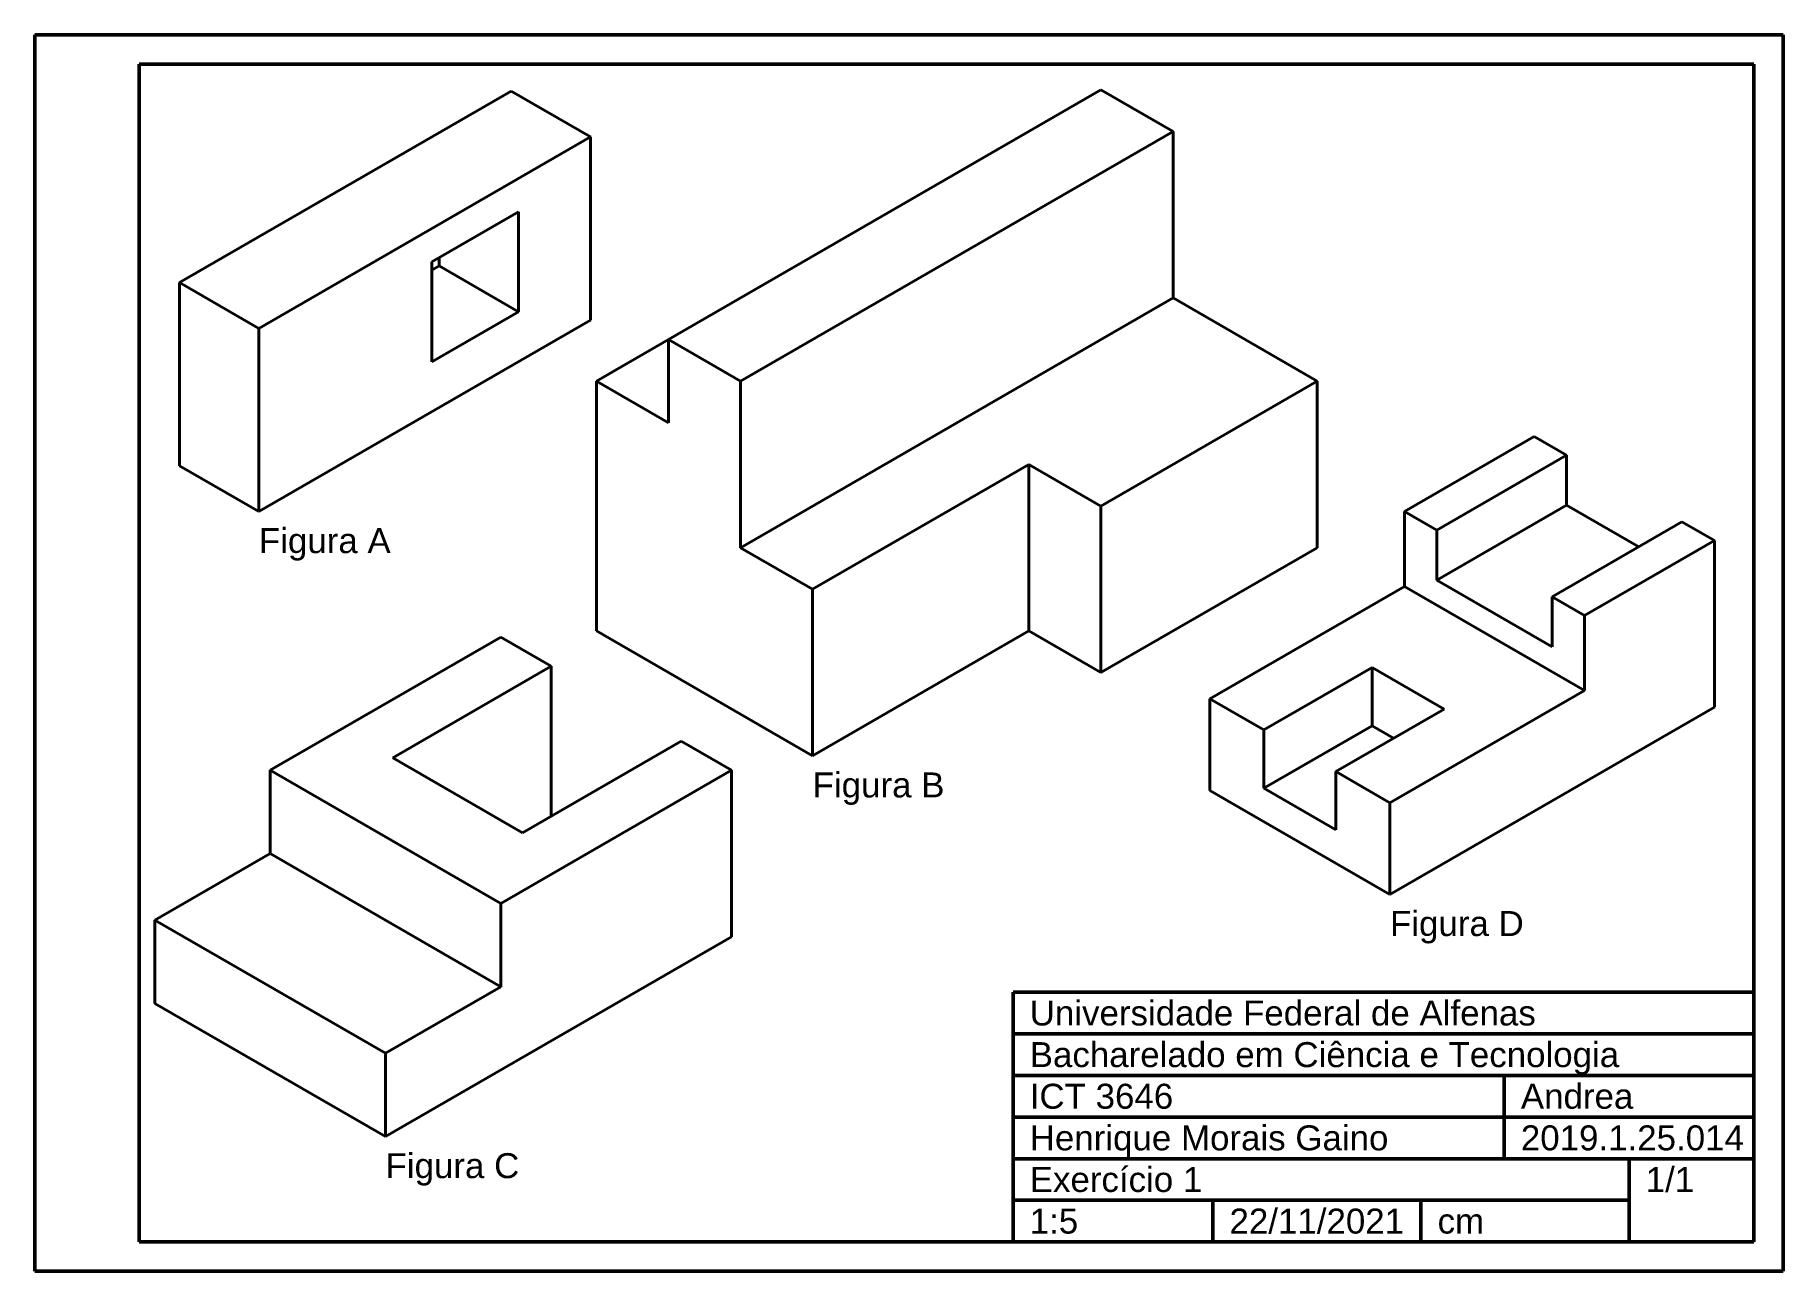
# Model space of a CAD drawing. Header units: centimetres. Extents: x 123 to 333, y 0 to 148.
import ezdxf
from ezdxf.enums import TextEntityAlignment as Align

# ---------------------------------------------------------------- set-up
doc = ezdxf.new("R2010")
doc.units = ezdxf.units.CM
doc.layers.get('0').update_dxf_attribs({"lineweight": 50})
doc.layers.add('ARESTA', color=6, linetype='Continuous', lineweight=40)
doc.layers.add('TEXTO', color=4, linetype='Continuous', lineweight=30)
doc.styles.add('style1', font='arial.ttf', dxfattribs={"height": 0.6})
doc.styles.add('style1-5', font='arial.ttf', dxfattribs={"height": 3})

msp = doc.modelspace()

# ---------------------------------------------------------------- linework, layer by layer
for p, q in [((123.29, 0), (123.29, 148.5)), ((123.29, 148.5), (333.29, 148.5)), ((333.29, 148.5), (333.29, 0)), ((135.79, 3.5), (135.79, 145)), ((135.79, 145), (329.79, 145)), ((329.79, 145), (329.79, 3.5)), ((240.79, 3.5), (240.79, 33.5)), ((240.79, 33.5), (329.79, 33.5)), ((329.79, 33.5), (329.79, 3.5)), ((240.79, 28.5), (329.79, 28.5)), ((240.79, 23.5), (329.79, 23.5)), ((299.79, 23.5), (299.79, 13.5)), ((240.79, 18.5), (329.79, 18.5)), ((240.79, 13.5), (329.79, 13.5)), ((314.79, 13.5), (314.79, 3.5)), ((240.79, 8.5), (314.79, 8.5)), ((264.79, 8.5), (264.79, 3.5)), ((289.79, 8.5), (289.79, 3.5)), ((329.79, 3.5), (135.79, 3.5)), ((329.79, 3.5), (240.79, 3.5)), ((240.79, 3.5), (329.79, 3.5)), ((333.29, 0), (123.29, 0))]:
    msp.add_line(p, q)
at = {"layer": 'ARESTA'}
for p, q in [((180.5, 141.75), (140.66, 118.75)), ((190.03, 136.25), (180.5, 141.75)), ((251.35, 141.9), (199.39, 111.9)), ((260.01, 136.9), (251.35, 141.9)), ((208.05, 106.9), (260.01, 136.9)), ((260.01, 116.9), (260.01, 136.9)), ((150.19, 113.25), (190.03, 136.25)), ((190.03, 136.25), (190.03, 114.25)), ((190.03, 136.25), (190.03, 126.25)), ((176.17, 124.25), (181.37, 127.25)), ((181.37, 127.25), (181.37, 115.25)), ((170.97, 121.25), (176.17, 124.25)), ((170.97, 109.25), (170.97, 121.25)), ((171.84, 120.75), (170.97, 120.25)), ((171.84, 120.75), (171.84, 121.75)), ((171.84, 120.75), (181.37, 115.25)), ((150.19, 113.25), (140.66, 118.75)), ((140.66, 118.75), (140.66, 96.75)), ((208.05, 86.9), (260.01, 116.9)), ((277.34, 106.9), (260.01, 116.9)), ((150.19, 91.25), (190.03, 114.25)), ((181.37, 115.25), (170.97, 109.25)), ((150.19, 113.25), (150.19, 91.25)), ((190.73, 106.9), (199.39, 111.9)), ((199.39, 111.9), (208.05, 106.9)), ((199.39, 111.9), (199.39, 101.9)), ((199.39, 101.9), (190.73, 106.9)), ((190.73, 106.9), (190.73, 76.9)), ((208.05, 106.9), (208.05, 86.9)), ((277.34, 106.9), (251.35, 91.9)), ((277.34, 86.9), (277.34, 106.9)), ((303.39, 100.25), (287.8, 91.25)), ((307.29, 98), (303.39, 100.25)), ((140.66, 96.75), (150.19, 91.25)), ((242.69, 96.9), (216.71, 81.9)), ((251.35, 91.9), (242.69, 96.9)), ((242.69, 96.9), (242.69, 76.9)), ((307.29, 98), (291.7, 89)), ((307.29, 98), (307.29, 92)), ((251.35, 91.9), (251.35, 71.9)), ((291.7, 89), (287.8, 91.25)), ((287.8, 91.25), (287.8, 82.25)), ((307.29, 92), (291.7, 83)), ((307.29, 92), (315.95, 87)), ((291.7, 89), (291.7, 83)), ((321.14, 90), (305.56, 81)), ((325.04, 87.75), (321.14, 90)), ((216.71, 81.9), (208.05, 86.9)), ((251.35, 71.9), (277.34, 86.9)), ((325.04, 87.75), (309.45, 78.75)), ((325.04, 67.75), (325.04, 87.75)), ((216.71, 81.9), (216.71, 61.9)), ((287.8, 82.25), (264.42, 68.75)), ((287.8, 82.25), (309.45, 69.75)), ((291.7, 83), (305.56, 75)), ((309.45, 78.75), (305.56, 81)), ((305.56, 75), (305.56, 81)), ((309.45, 78.75), (309.45, 69.75)), ((151.54, 60.16), (179.25, 76.16)), ((179.25, 76.16), (185.31, 72.66)), ((190.73, 76.9), (216.71, 61.9)), ((216.71, 61.9), (242.69, 76.9)), ((242.69, 76.9), (251.35, 71.9)), ((185.31, 72.66), (166.26, 61.66)), ((185.31, 54.66), (185.31, 72.66)), ((270.92, 65), (283.91, 72.5)), ((283.91, 72.5), (292.57, 67.5)), ((283.91, 72.5), (283.91, 65.5)), ((309.45, 69.75), (286.07, 56.25)), ((264.42, 57.75), (264.42, 68.75)), ((264.42, 68.75), (270.92, 65)), ((264.42, 68.75), (270.92, 65)), ((292.57, 67.5), (279.58, 60)), ((286.07, 45.25), (325.04, 67.75)), ((283.91, 65.5), (270.92, 58)), ((283.91, 65.5), (286.5, 64)), ((200.9, 63.66), (181.85, 52.66)), ((206.96, 60.16), (200.9, 63.66)), ((270.92, 65), (270.92, 58)), ((166.26, 61.66), (181.85, 52.66)), ((179.25, 44.16), (151.54, 60.16)), ((151.54, 60.16), (151.54, 50.16)), ((206.96, 60.16), (179.25, 44.16)), ((206.96, 40.16), (206.96, 60.16)), ((279.58, 60), (279.58, 53)), ((279.58, 60), (286.07, 56.25)), ((286.07, 45.25), (264.42, 57.75)), ((270.92, 58), (279.58, 53)), ((286.07, 56.25), (286.07, 45.25)), ((151.54, 50.16), (137.68, 42.16)), ((151.54, 50.16), (179.25, 34.16)), ((179.25, 44.16), (179.25, 34.16)), ((137.68, 32.16), (137.68, 42.16)), ((137.68, 42.16), (165.4, 26.16)), ((165.4, 16.16), (206.96, 40.16)), ((165.4, 26.16), (179.25, 34.16)), ((165.4, 16.16), (137.68, 32.16)), ((165.4, 16.16), (165.4, 26.16))]:
    msp.add_line(p, q, dxfattribs=at)

# ---------------------------------------------------------------- texts
at = {"layer": 'TEXTO', "style": 'style1'}
for s, p in [('Universidade Federal de Alfenas', (242.79, 32.5)), ('Bacharelado em Ciência e Tecnologia', (242.79, 27.5)), ('ICT 3646', (242.79, 22.5)), ('Andrea', (301.79, 22.5)), ('Henrique Morais Gaino', (242.79, 17.5)), ('2019.1.25.014', (301.79, 17.5)), ('Exercício 1', (242.79, 12.5)), ('1/1', (316.79, 12.5)), ('1:5', (242.79, 7.5)), ('22/11/2021', (266.79, 7.5)), ('cm', (291.79, 7.5))]:
    msp.add_text(s, height=3, dxfattribs=at).set_placement(p, align=Align.TOP_LEFT)
at = {"layer": 'TEXTO', "char_height": 3, "attachment_point": 1, "style": 'style1-5'}
for s, insert, width in [('Figura A', (150.19, 89.25), 17.7142), ('Figura B', (216.71, 59.9), 38.5864), ('Figura D', (286.07, 43.25), 29.3082), ('Figura C', (165.4, 14.16), 43.599)]:
    msp.add_mtext(s, dxfattribs=dict(at, insert=insert, width=width))

doc.saveas('drawing.dxf')
